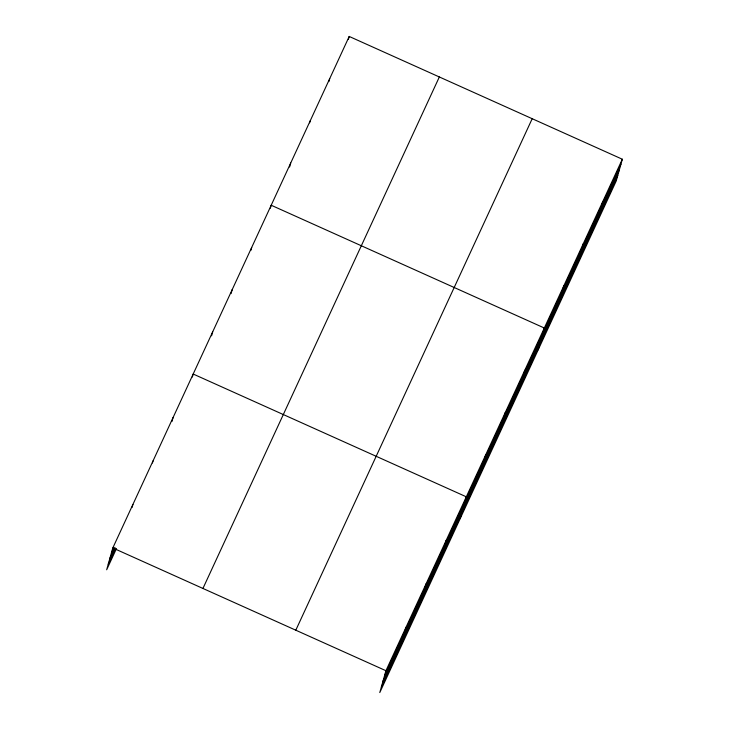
<?xml version="1.0" encoding="UTF-8"?>
<svg xmlns="http://www.w3.org/2000/svg" width="729" height="729" viewBox="0 0 729 729"><rect width="100%" height="100%" fill="white"/><g stroke="black" fill="none" stroke-linecap="round" stroke-linejoin="round"><path stroke-width="1.09" d="M622.329 159.223L385.933 670.716L379.791 692.55L616.187 181.056L622.329 159.223L349.209 36.45L112.813 547.944L106.671 569.777L116.485 548.545M132.067 507.439L132.906 504.468M152.443 462.97L152.999 460.983M171.971 421.48L173.092 417.507M192.347 377.011L193.185 374.032L466.305 496.804L460.163 518.647M211.574 335.805L212.686 331.832M231.075 293.605L232.187 289.641M250.858 250.421L251.696 247.441M270.359 208.221L271.197 205.241L544.317 328.014L538.175 349.847M289.586 167.014L290.698 163.041M309.643 122.827L310.199 120.85M328.87 81.63L329.708 78.65M348.371 39.43L349.209 36.45M404.631 632.198L406.026 627.232M424.725 588.722L426.119 583.756M444.818 545.246L446.212 540.28M484.411 459.571L485.806 454.604M503.912 417.371L505.315 412.414M523.422 375.171L524.816 370.214M562.423 290.78L563.818 285.814M581.924 248.58L583.328 243.614M601.434 206.38L602.828 201.423M111.409 552.901L113.751 547.853M109.851 558.469L114.991 547.351M108.238 564.21L115.246 549.046M202.935 588.458L439.341 76.964M295.801 630.202L532.197 118.709M384.538 675.674L620.935 164.189M382.971 681.241L619.368 169.757M381.358 686.982L617.755 175.489M112.813 547.944L385.933 670.716"/></g></svg>
